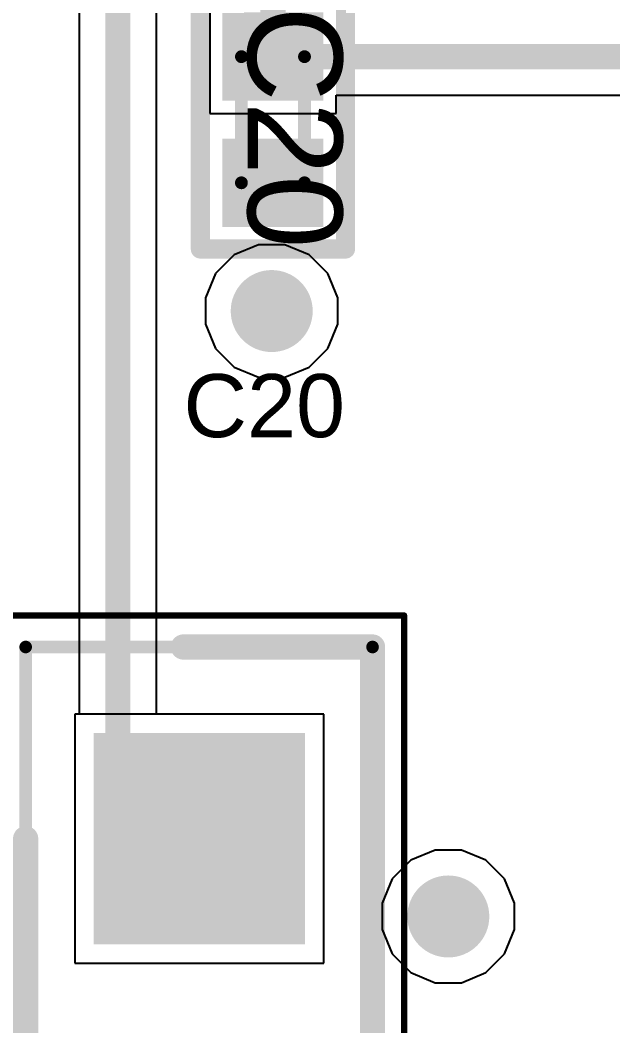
# Model space of a CAD drawing. Header units: inches. Extents: x 0.3 to 52.1, y -1.7 to 36.7.
# Drawn here: x 33.11 to 37.8, y 3.63 to 11.61 of the extents above; entities that cross this region are included whole.
import ezdxf

# ---------------------------------------------------------------- set-up
doc = ezdxf.new("R2010")
doc.units = ezdxf.units.IN
for name, color, linetype in [('Bottom Layer', 5, 'Continuous'), ('Bottom Solder', 6, 'Continuous'), ('Internal1', 16, 'Continuous'), ('Internal2', 76, 'Continuous'), ('Multi-Layer', 9, 'Continuous'), ('Pad Holes', 156, 'Continuous'), ('Top Assembly', 216, 'Continuous'), ('Top Component Outline', 6, 'Continuous'), ('Top Layer', 1, 'Continuous'), ('Top Overlay', 2, 'Continuous'), ('Top Paste', 8, 'Continuous'), ('Top Solder', 216, 'Continuous'), ('Via Holes', 16, 'Continuous')]:
    doc.layers.add(name, color=color, linetype=linetype)
doc.styles.add('Arial', font='', dxfattribs={"height": 0.2})
doc.styles.get('Arial').set_extended_font_data('Arial')

# ---------------------------------------------------------------- blocks, each defined once
blk = doc.blocks.new('RHDR20W60P0X254_1X20_5130X250X888P_110')
at = {"layer": 'Bottom Layer'}
blk.add_hatch(color=5, dxfattribs=at).paths.add_polyline_path([(-0.7875, 0.9145), (0.7875, 0.9145), (0.7875, -0.6605), (-0.7875, -0.6605)])
h = blk.add_hatch(color=5, dxfattribs=at)
edge = h.paths.add_edge_path()
edge.add_arc((2.54, 0.127), 0.7875, 0, 360)
at = {"layer": 'Bottom Solder'}
blk.add_hatch(color=6, dxfattribs=at).paths.add_polyline_path([(-0.8375, 0.9645), (0.8375, 0.9645), (0.8375, -0.7105), (-0.8375, -0.7105)])
h = blk.add_hatch(color=6, dxfattribs=at)
edge = h.paths.add_edge_path()
edge.add_arc((2.54, 0.127), 0.8375, 0, 360)
at = {"layer": 'Internal1'}
blk.add_hatch(color=16, dxfattribs=at).paths.add_polyline_path([(-0.7875, 0.9145), (0.7875, 0.9145), (0.7875, -0.6605), (-0.7875, -0.6605)])
h = blk.add_hatch(color=16, dxfattribs=at)
edge = h.paths.add_edge_path()
edge.add_arc((2.54, 0.127), 0.7875, 0, 360)
at = {"layer": 'Internal2'}
blk.add_hatch(color=76, dxfattribs=at).paths.add_polyline_path([(-0.7875, 0.9145), (0.7875, 0.9145), (0.7875, -0.6605), (-0.7875, -0.6605)])
h = blk.add_hatch(color=76, dxfattribs=at)
edge = h.paths.add_edge_path()
edge.add_arc((2.54, 0.127), 0.7875, 0, 360)
at = {"layer": 'Multi-Layer'}
blk.add_hatch(color=9, dxfattribs=at).paths.add_polyline_path([(-0.7875, 0.9145), (0.7875, 0.9145), (0.7875, -0.6605), (-0.7875, -0.6605)])
h = blk.add_hatch(color=9, dxfattribs=at)
edge = h.paths.add_edge_path()
edge.add_arc((2.54, 0.127), 0.7875, 0, 360)
at = {"layer": 'Pad Holes'}
h = blk.add_hatch(color=7, dxfattribs=at)
edge = h.paths.add_edge_path()
edge.add_arc((0, 0.127), 0.525, 0, 360)
h = blk.add_hatch(color=7, dxfattribs=at)
edge = h.paths.add_edge_path()
edge.add_arc((2.54, 0.127), 0.525, 0, 360)
at = {"layer": 'Top Layer'}
blk.add_hatch(color=1, dxfattribs=at).paths.add_polyline_path([(-0.7875, 0.9145), (0.7875, 0.9145), (0.7875, -0.6605), (-0.7875, -0.6605)])
h = blk.add_hatch(color=1, dxfattribs=at)
edge = h.paths.add_edge_path()
edge.add_arc((2.54, 0.127), 0.7875, 0, 360)
at = {"layer": 'Top Solder'}
blk.add_hatch(color=216, dxfattribs=at).paths.add_polyline_path([(-0.8375, 0.9645), (0.8375, 0.9645), (0.8375, -0.7105), (-0.8375, -0.7105)])
h = blk.add_hatch(color=216, dxfattribs=at)
edge = h.paths.add_edge_path()
edge.add_arc((2.54, 0.127), 0.8375, 0, 360)
at = {"layer": 'Top Assembly'}
for points in [[(-1.77, -1.5, 0.05, 0.05, 0), (-1.77, 1.75, 0.05, 0.05, 0)], [(4.102, 1.75, 0.05, 0.05, 0), (-1.77, 1.75, 0.05, 0.05, 0)], [(4.102, -1.5, 0.05, 0.05, 0), (4.102, 1.75, 0.05, 0.05, 0)], [(4.102, -1.5, 0.05, 0.05, 0), (-1.77, -1.5, 0.05, 0.05, 0)]]:
    blk.add_lwpolyline(points, format="xyseb", dxfattribs=at)
for points in [[(-1.7825, 1.75, 0.025, 0.025, 1), (-1.7575, 1.75, 0.025, 0.025, 1)], [(-1.7825, 1.75, 0.025, 0.025, 1), (-1.7575, 1.75, 0.025, 0.025, 1)], [(4.0895, 1.75, 0.025, 0.025, 1), (4.1145, 1.75, 0.025, 0.025, 1)], [(4.0895, 1.75, 0.025, 0.025, 1), (4.1145, 1.75, 0.025, 0.025, 1)], [(-1.7825, -1.5, 0.025, 0.025, 1), (-1.7575, -1.5, 0.025, 0.025, 1)], [(-1.7825, -1.5, 0.025, 0.025, 1), (-1.7575, -1.5, 0.025, 0.025, 1)], [(4.0895, -1.5, 0.025, 0.025, 1), (4.1145, -1.5, 0.025, 0.025, 1)], [(4.0895, -1.5, 0.025, 0.025, 1), (4.1145, -1.5, 0.025, 0.025, 1)]]:
    blk.add_lwpolyline(points, format="xyseb", close=True, dxfattribs=at)
at = {"layer": 'Top Component Outline'}
for points in [[(3.852, 1.5, 0.1, 0.1, 0), (-1.52, 1.5, 0.1, 0.1, 0)], [(-1.52, -1.25, 0.1, 0.1, 0), (-1.52, 1.5, 0.1, 0.1, 0)], [(3.852, -1.25, 0.1, 0.1, 0), (3.852, 1.5, 0.1, 0.1, 0)], [(3.852, -1.25, 0.1, 0.1, 0), (-1.52, -1.25, 0.1, 0.1, 0)]]:
    blk.add_lwpolyline(points, format="xyseb", dxfattribs=at)
for points in [[(-1.545, 1.5, 0.05, 0.05, 1), (-1.495, 1.5, 0.05, 0.05, 1)], [(-1.545, 1.5, 0.05, 0.05, 1), (-1.495, 1.5, 0.05, 0.05, 1)], [(3.827, 1.5, 0.05, 0.05, 1), (3.877, 1.5, 0.05, 0.05, 1)], [(3.827, 1.5, 0.05, 0.05, 1), (3.877, 1.5, 0.05, 0.05, 1)], [(-1.545, -1.25, 0.05, 0.05, 1), (-1.495, -1.25, 0.05, 0.05, 1)], [(-1.545, -1.25, 0.05, 0.05, 1), (-1.495, -1.25, 0.05, 0.05, 1)], [(3.827, -1.25, 0.05, 0.05, 1), (3.877, -1.25, 0.05, 0.05, 1)], [(3.827, -1.25, 0.05, 0.05, 1), (3.877, -1.25, 0.05, 0.05, 1)]]:
    blk.add_lwpolyline(points, format="xyseb", close=True, dxfattribs=at)
at = {"layer": 'Top Overlay'}
for points in [[(3.852, 1.5, 0.2, 0.2, 0), (-1.52, 1.5, 0.2, 0.2, 0)], [(-1.52, 0, 0.2, 0.2, 0), (-1.52, 1.5, 0.2, 0.2, 0)], [(3.852, -1.25, 0.2, 0.2, 0), (3.852, 1.5, 0.2, 0.2, 0)], [(3.852, -1.25, 0.2, 0.2, 0), (0, -1.25, 0.2, 0.2, 0)]]:
    blk.add_lwpolyline(points, format="xyseb", dxfattribs=at)
for points in [[(-1.57, 1.5, 0.1, 0.1, 1), (-1.47, 1.5, 0.1, 0.1, 1)], [(-1.57, 1.5, 0.1, 0.1, 1), (-1.47, 1.5, 0.1, 0.1, 1)], [(3.802, 1.5, 0.1, 0.1, 1), (3.902, 1.5, 0.1, 0.1, 1)], [(3.802, 1.5, 0.1, 0.1, 1), (3.902, 1.5, 0.1, 0.1, 1)], [(-1.57, 0, 0.1, 0.1, 1), (-1.47, 0, 0.1, 0.1, 1)], [(-0.05, -1.25, 0.1, 0.1, 1), (0.05, -1.25, 0.1, 0.1, 1)], [(3.802, -1.25, 0.1, 0.1, 1), (3.902, -1.25, 0.1, 0.1, 1)], [(3.802, -1.25, 0.1, 0.1, 1), (3.902, -1.25, 0.1, 0.1, 1)]]:
    blk.add_lwpolyline(points, format="xyseb", close=True, dxfattribs=at)
blk = doc.blocks.new('0402_CAP_REFLOW_129')
at = {"layer": 'Top Layer'}
for points in [[(-0.75, 0.3), (-0.25, 0.3), (-0.25, -0.3), (-0.75, -0.3)], [(0.25, 0.3), (0.75, 0.3), (0.75, -0.3), (0.25, -0.3)]]:
    blk.add_hatch(color=1, dxfattribs=at).paths.add_polyline_path(points)
at = {"layer": 'Top Paste'}
for points in [[(-0.72, 0.27), (-0.28, 0.27), (-0.28, -0.27), (-0.72, -0.27)], [(0.28, 0.27), (0.72, 0.27), (0.72, -0.27), (0.28, -0.27)]]:
    blk.add_hatch(color=8, dxfattribs=at).paths.add_polyline_path(points)
at = {"layer": 'Top Solder'}
for points in [[(-0.85, 0.4), (-0.15, 0.4), (-0.15, -0.4), (-0.85, -0.4)], [(0.15, 0.4), (0.85, 0.4), (0.85, -0.4), (0.15, -0.4)]]:
    blk.add_hatch(color=216, dxfattribs=at).paths.add_polyline_path(points)
at = {"layer": 'Top Assembly'}
for points in [[(1.025, 0.575, 0.15, 0.15, 0), (-1.025, 0.575, 0.15, 0.15, 0)], [(-1.025, -0.575, 0.15, 0.15, 0), (-1.025, 0.575, 0.15, 0.15, 0)], [(1.025, -0.575, 0.15, 0.15, 0), (1.025, 0.575, 0.15, 0.15, 0)], [(1.025, -0.575, 0.15, 0.15, 0), (-1.025, -0.575, 0.15, 0.15, 0)]]:
    blk.add_lwpolyline(points, format="xyseb", dxfattribs=at)
for points in [[(-1.0625, 0.575, 0.075, 0.075, 1), (-0.9875, 0.575, 0.075, 0.075, 1)], [(-1.0625, 0.575, 0.075, 0.075, 1), (-0.9875, 0.575, 0.075, 0.075, 1)], [(0.9875, 0.575, 0.075, 0.075, 1), (1.0625, 0.575, 0.075, 0.075, 1)], [(0.9875, 0.575, 0.075, 0.075, 1), (1.0625, 0.575, 0.075, 0.075, 1)], [(-1.0625, -0.575, 0.075, 0.075, 1), (-0.9875, -0.575, 0.075, 0.075, 1)], [(-1.0625, -0.575, 0.075, 0.075, 1), (-0.9875, -0.575, 0.075, 0.075, 1)], [(0.9875, -0.575, 0.075, 0.075, 1), (1.0625, -0.575, 0.075, 0.075, 1)], [(0.9875, -0.575, 0.075, 0.075, 1), (1.0625, -0.575, 0.075, 0.075, 1)]]:
    blk.add_lwpolyline(points, format="xyseb", close=True, dxfattribs=at)
at = {"layer": 'Top Component Outline'}
for points in [[(-0.4998, -0.2499, 0.1016, 0.1016, 0), (-0.4998, 0.2502, 0.1016, 0.1016, 0)], [(0.5002, 0.2502, 0.1016, 0.1016, 0), (-0.4998, 0.2502, 0.1016, 0.1016, 0)], [(0.5002, -0.2499, 0.1016, 0.1016, 0), (0.5002, 0.2502, 0.1016, 0.1016, 0)], [(0.5002, -0.2499, 0.1016, 0.1016, 0), (-0.4998, -0.2499, 0.1016, 0.1016, 0)]]:
    blk.add_lwpolyline(points, format="xyseb", dxfattribs=at)
for points in [[(-0.5252, 0.2502, 0.0508, 0.0508, 1), (-0.4744, 0.2502, 0.0508, 0.0508, 1)], [(-0.5252, 0.2502, 0.0508, 0.0508, 1), (-0.4744, 0.2502, 0.0508, 0.0508, 1)], [(0.4748, 0.2502, 0.0508, 0.0508, 1), (0.5256, 0.2502, 0.0508, 0.0508, 1)], [(0.4748, 0.2502, 0.0508, 0.0508, 1), (0.5256, 0.2502, 0.0508, 0.0508, 1)], [(-0.5252, -0.2499, 0.0508, 0.0508, 1), (-0.4744, -0.2499, 0.0508, 0.0508, 1)], [(-0.5252, -0.2499, 0.0508, 0.0508, 1), (-0.4744, -0.2499, 0.0508, 0.0508, 1)], [(0.4748, -0.2499, 0.0508, 0.0508, 1), (0.5256, -0.2499, 0.0508, 0.0508, 1)], [(0.4748, -0.2499, 0.0508, 0.0508, 1), (0.5256, -0.2499, 0.0508, 0.0508, 1)]]:
    blk.add_lwpolyline(points, format="xyseb", close=True, dxfattribs=at)
at = {"layer": 'Top Overlay'}
for points in [[(1.025, 0.575, 0.1524, 0.1524, 0), (-1.025, 0.575, 0.1524, 0.1524, 0)], [(-1.025, -0.575, 0.1524, 0.1524, 0), (-1.025, 0.575, 0.1524, 0.1524, 0)], [(1.025, -0.575, 0.1524, 0.1524, 0), (1.025, 0.575, 0.1524, 0.1524, 0)], [(1.025, -0.575, 0.1524, 0.1524, 0), (-1.025, -0.575, 0.1524, 0.1524, 0)]]:
    blk.add_lwpolyline(points, format="xyseb", dxfattribs=at)
for points in [[(-1.0631, 0.575, 0.0762, 0.0762, 1), (-0.9869, 0.575, 0.0762, 0.0762, 1)], [(-1.0631, 0.575, 0.0762, 0.0762, 1), (-0.9869, 0.575, 0.0762, 0.0762, 1)], [(0.9869, 0.575, 0.0762, 0.0762, 1), (1.0631, 0.575, 0.0762, 0.0762, 1)], [(0.9869, 0.575, 0.0762, 0.0762, 1), (1.0631, 0.575, 0.0762, 0.0762, 1)], [(-1.0631, -0.575, 0.0762, 0.0762, 1), (-0.9869, -0.575, 0.0762, 0.0762, 1)], [(-1.0631, -0.575, 0.0762, 0.0762, 1), (-0.9869, -0.575, 0.0762, 0.0762, 1)], [(0.9869, -0.575, 0.0762, 0.0762, 1), (1.0631, -0.575, 0.0762, 0.0762, 1)], [(0.9869, -0.575, 0.0762, 0.0762, 1), (1.0631, -0.575, 0.0762, 0.0762, 1)]]:
    blk.add_lwpolyline(points, format="xyseb", close=True, dxfattribs=at)
at = {"layer": 'Top Assembly', "style": 'Arial'}
blk.add_text('C20', height=0.75, dxfattribs=at).set_placement((-0.9, -0.2))

msp = doc.modelspace()

# ---------------------------------------------------------------- hatches: boundary and pattern name
at = {"layer": 'Bottom Layer'}
h = msp.add_hatch(color=5, dxfattribs=at)
edge = h.paths.add_edge_path()
edge.add_arc((35.1, 9.3), 0.325, 0, 360)
h = msp.add_hatch(color=5, dxfattribs=at)
edge = h.paths.add_edge_path()
edge.add_arc((36.5, 4.5), 0.325, 0, 360)
at = {"layer": 'Internal1'}
h = msp.add_hatch(color=16, dxfattribs=at)
edge = h.paths.add_edge_path()
edge.add_arc((35.1, 9.3), 0.325, 0, 360)
h = msp.add_hatch(color=16, dxfattribs=at)
edge = h.paths.add_edge_path()
edge.add_arc((36.5, 4.5), 0.325, 0, 360)
at = {"layer": 'Internal2'}
h = msp.add_hatch(color=76, dxfattribs=at)
edge = h.paths.add_edge_path()
edge.add_arc((35.1, 9.3), 0.325, 0, 360)
h = msp.add_hatch(color=76, dxfattribs=at)
edge = h.paths.add_edge_path()
edge.add_arc((36.5, 4.5), 0.325, 0, 360)
at = {"layer": 'Top Layer'}
h = msp.add_hatch(color=1, dxfattribs=at)
edge = h.paths.add_edge_path()
edge.add_arc((35.1, 9.3), 0.325, 0, 360)
h = msp.add_hatch(color=1, dxfattribs=at)
edge = h.paths.add_edge_path()
edge.add_arc((36.5, 4.5), 0.325, 0, 360)
at = {"layer": 'Via Holes'}
h = msp.add_hatch(color=7, dxfattribs=at)
edge = h.paths.add_edge_path()
edge.add_arc((35.1, 9.3), 0.175, 0, 360)
h = msp.add_hatch(color=7, dxfattribs=at)
edge = h.paths.add_edge_path()
edge.add_arc((36.5, 4.5), 0.175, 0, 360)

# ---------------------------------------------------------------- linework, layer by layer
at = {"layer": 'Bottom Layer'}
for p, q in [((35.5138, 6.1039), (33.5388, 6.1039)), ((33.5388, 6.1039), (33.5388, 4.1289)), ((35.5138, 4.1289), (35.5138, 6.1039)), ((33.5388, 4.1289), (35.5138, 4.1289))]:
    msp.add_line(p, q, dxfattribs=at)
at = {"layer": 'Internal1'}
for p, q in [((35.5138, 6.1039), (33.5388, 6.1039)), ((33.5388, 6.1039), (33.5388, 4.1289)), ((35.5138, 4.1289), (35.5138, 6.1039)), ((33.5388, 4.1289), (35.5138, 4.1289))]:
    msp.add_line(p, q, dxfattribs=at)
at = {"layer": 'Internal2'}
for p, q in [((34.9956, 9.825), (34.8026, 9.7451)), ((35.2044, 9.825), (34.9956, 9.825)), ((35.3974, 9.7451), (35.2044, 9.825)), ((34.8026, 9.7451), (34.6549, 9.5974)), ((35.5451, 9.5974), (35.3974, 9.7451)), ((34.6549, 9.5974), (34.575, 9.4044)), ((35.625, 9.4044), (35.5451, 9.5974)), ((34.575, 9.4044), (34.575, 9.1956)), ((35.625, 9.1956), (35.625, 9.4044)), ((34.575, 9.1956), (34.6549, 9.0026)), ((35.5451, 9.0026), (35.625, 9.1956)), ((34.6549, 9.0026), (34.8026, 8.8549)), ((35.3974, 8.8549), (35.5451, 9.0026)), ((34.8026, 8.8549), (34.9956, 8.775)), ((35.2044, 8.775), (35.3974, 8.8549)), ((34.9956, 8.775), (35.2044, 8.775)), ((35.5138, 6.1039), (33.5388, 6.1039)), ((33.5388, 6.1039), (33.5388, 4.1289)), ((35.5138, 4.1289), (35.5138, 6.1039)), ((36.3956, 5.025), (36.2026, 4.9451)), ((36.6044, 5.025), (36.3956, 5.025)), ((36.7974, 4.9451), (36.6044, 5.025)), ((36.2026, 4.9451), (36.0549, 4.7974)), ((36.9451, 4.7974), (36.7974, 4.9451)), ((36.0549, 4.7974), (35.975, 4.6044)), ((37.025, 4.6044), (36.9451, 4.7974)), ((35.975, 4.6044), (35.975, 4.3956)), ((37.025, 4.3956), (37.025, 4.6044)), ((35.975, 4.3956), (36.0549, 4.2026)), ((36.9451, 4.2026), (37.025, 4.3956)), ((36.0549, 4.2026), (36.2026, 4.0549)), ((36.7974, 4.0549), (36.9451, 4.2026)), ((33.5388, 4.1289), (35.5138, 4.1289)), ((36.2026, 4.0549), (36.3956, 3.975)), ((36.6044, 3.975), (36.7974, 4.0549)), ((36.3956, 3.975), (36.6044, 3.975))]:
    msp.add_line(p, q, dxfattribs=at)
at = {"layer": 'Top Layer'}
for p, q in [((33.574, 17.7306), (33.574, 6.1039)), ((34.1858, 6.1039), (34.1858, 13.2096)), ((34.6097, 11.7671), (34.6097, 10.8671)), ((35.6097, 10.8671), (35.6097, 11.0113)), ((35.6097, 11.0113), (39.7987, 11.0113)), ((34.6097, 10.8671), (35.6097, 10.8671)), ((33.574, 6.1039), (33.5388, 6.1039)), ((33.5388, 6.1039), (33.5388, 4.1289)), ((35.5138, 6.1039), (34.1858, 6.1039)), ((35.5138, 4.1289), (35.5138, 6.1039)), ((33.5388, 4.1289), (35.5138, 4.1289))]:
    msp.add_line(p, q, dxfattribs=at)
for points in [[(33.8799, 5.7628, 0.2, 0.2, 0), (33.8799, 18.3306, 0.2, 0.2, 0)], [(35.1097, 11.3171, 0.2, 0.2, 0), (35.1097, 12.8842, 0.2, 0.2, 0)], [(35.1097, 11.3171, 0.2, 0.2, 0), (39.9254, 11.3171, 0.2, 0.2, 0)], [(33.8799, 5.7628, 0.2, 0.2, 0), (34.5263, 5.1164, 0.2, 0.2, 0)]]:
    msp.add_lwpolyline(points, format="xyseb", dxfattribs=at)
for points in [[(35.0597, 11.3171, 0.1, 0.1, 1), (35.1597, 11.3171, 0.1, 0.1, 1)], [(35.0597, 11.3171, 0.1, 0.1, 1), (35.1597, 11.3171, 0.1, 0.1, 1)], [(33.8299, 5.7628, 0.1, 0.1, 1), (33.9299, 5.7628, 0.1, 0.1, 1)], [(33.8299, 5.7628, 0.1, 0.1, 1), (33.9299, 5.7628, 0.1, 0.1, 1)], [(34.4763, 5.1164, 0.1, 0.1, 1), (34.5763, 5.1164, 0.1, 0.1, 1)]]:
    msp.add_lwpolyline(points, format="xyseb", close=True, dxfattribs=at)

# ---------------------------------------------------------------- block references
at = {"rotation": 270}
for name, p in [('0402_CAP_REFLOW_129', (35.1097, 10.8171)), ('RHDR20W60P0X254_1X20_5130X250X888P_110', (34.3993, 5.1164))]:
    msp.add_blockref(name, p, dxfattribs=at)

# ---------------------------------------------------------------- texts
at = {"layer": 'Top Overlay', "style": 'Arial'}
msp.add_text('C20', height=0.5, dxfattribs=at).set_placement((34.4, 8.3))

doc.saveas('drawing.dxf')
